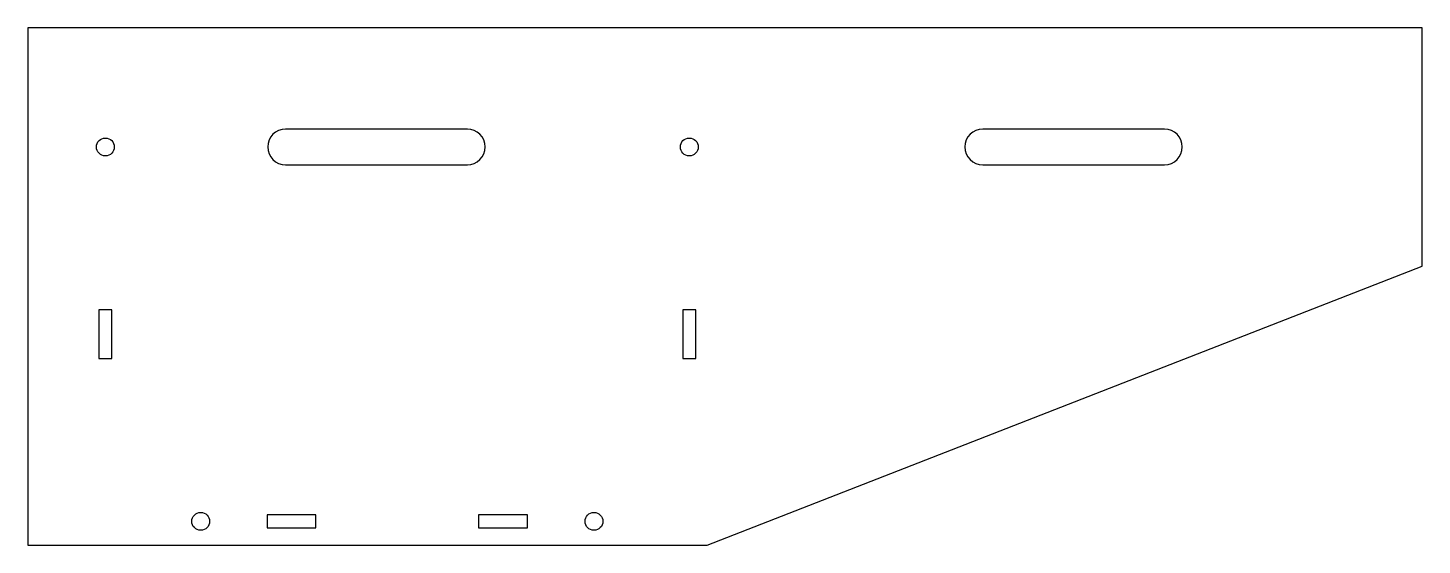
# Model space of a CAD drawing. Header units: millimetres. Extents: x -62 to 172, y -13 to 74.
import ezdxf

# ---------------------------------------------------------------- set-up
doc = ezdxf.new("R2010")
doc.units = ezdxf.units.MM

msp = doc.modelspace()

# ---------------------------------------------------------------- linework, layer by layer
at = {"color": 7, "linetype": 'Continuous', "lineweight": 25}
for p, q in [((-62.18, 73.78), (-62.18, -13.1)), ((171.82, 73.78), (-62.18, 73.78)), ((171.82, 33.78), (171.82, 73.78)), ((11.57, 56.78), (-18.93, 56.78)), ((128.57, 56.78), (98.07, 56.78)), ((-18.93, 50.78), (11.57, 50.78)), ((98.07, 50.78), (128.57, 50.78)), ((51.82, -13.1), (171.82, 33.78)), ((-48.08, 26.44), (-50.28, 26.44)), ((-50.28, 26.44), (-50.28, 18.24)), ((-48.08, 18.24), (-48.08, 26.44)), ((49.92, 26.44), (47.72, 26.44)), ((47.72, 26.44), (47.72, 18.24)), ((49.92, 18.24), (49.92, 26.44)), ((-50.28, 18.24), (-48.08, 18.24)), ((47.72, 18.24), (49.92, 18.24)), ((-13.83, -8), (-22.03, -8)), ((-22.03, -8), (-22.03, -10.2)), ((-13.83, -10.2), (-13.83, -8)), ((13.47, -8), (13.47, -10.2)), ((21.67, -8), (13.47, -8)), ((21.67, -10.2), (21.67, -8)), ((-22.03, -10.2), (-13.83, -10.2)), ((13.47, -10.2), (21.67, -10.2)), ((-62.18, -13.1), (51.82, -13.1))]:
    msp.add_line(p, q, dxfattribs=at)
for centre in [(-49.18, 53.78), (48.82, 53.78), (-33.18, -9.1), (32.82, -9.1)]:
    msp.add_circle(centre, 1.5, dxfattribs=at)
for centre, start, end in [((-18.93, 53.78), 90, 270), ((11.57, 53.78), 270, 90), ((98.07, 53.78), 90, 270), ((128.57, 53.78), 270, 90)]:
    msp.add_arc(centre, 3, start, end, dxfattribs=at)

doc.saveas('drawing.dxf')
